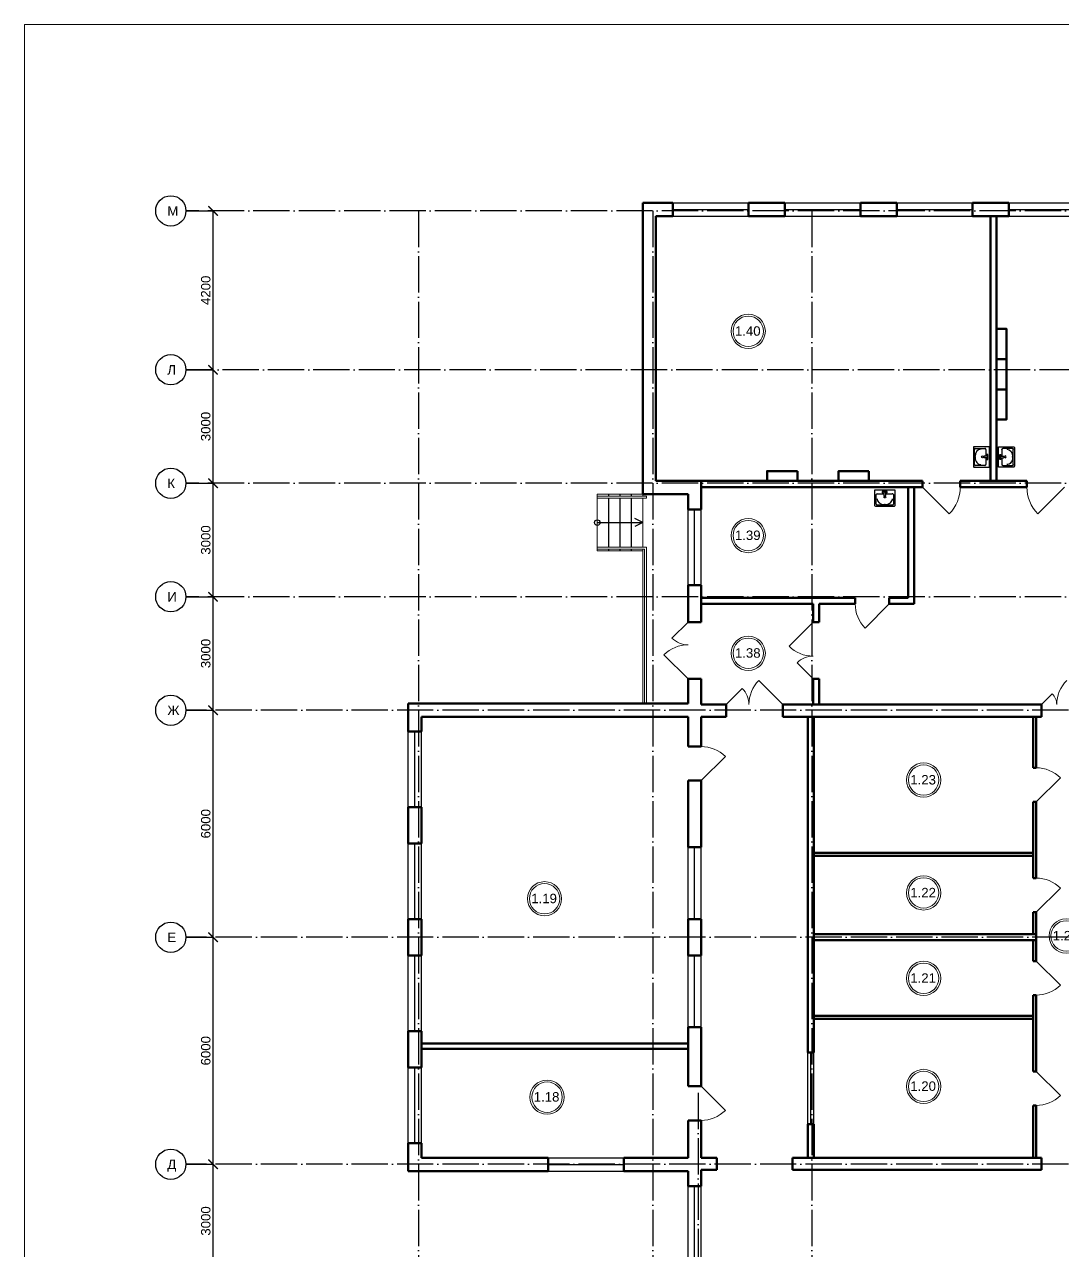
# Model space of a CAD drawing. Header units: millimetres. Extents: x 1982 to 10001982, y -1005230 to 4320529.
# Drawn here: x 2202547 to 2229999, y 1149944 to 1182350 of the extents above; entities that cross this region are included whole.
import ezdxf
from ezdxf.enums import TextEntityAlignment as Align

# ---------------------------------------------------------------- set-up
doc = ezdxf.new("R2010")
doc.units = ezdxf.units.MM
doc.linetypes.add('ACAD_ISO04W100', pattern=[30, 24, -3, 0, -3])
for name, color, linetype, lineweight in [('Level 50', 7, 'Continuous', 0), ('Двери', 250, 'Continuous', 5), ('Стены', 7, 'Continuous', 50)]:
    doc.layers.add(name, color=color, linetype=linetype, lineweight=lineweight)
for name, color, linetype in [('Окна', 127, 'Continuous'), ('Оси', 30, 'Continuous'), ('Осн надпись', 7, 'Continuous'), ('размеры оси', 163, 'Continuous')]:
    doc.layers.add(name, color=color, linetype=linetype)
doc.styles.get("Standard").update_dxf_attribs({"font": 'arial.ttf'})
doc.styles.add('Style-Arial', font='arial.ttf')
doc.dimstyles.new('100', dxfattribs={"dimtxt": 250, "dimasz": 250, "dimexe": 1.25, "dimexo": 0.625, "dimgap": 65, "dimtad": 1, "dimtxsty": 'Standard', "dimblk": 'ARCHTICK', "dimcen": 250, "dimadec": 0, "dimazin": 0, "dimtfac": 1, "dimtmove": 0, "dimatfit": 3, "dimldrblk": 'ARCHTICK', "dimfxl": 1, "dimarcsym": 0})

# ---------------------------------------------------------------- blocks, each defined once
blk = doc.blocks.new('Rac7')
at = {"color": 0}
for p, q in [((-39501, -24232), (-39501, -23830)), ((-39474, -23808), (-38988, -23808)), ((-39457, -23859), (-39457, -24115)), ((-39032, -23838), (-39430, -23838)), ((-39221, -23855), (-39241, -23855)), ((-39005, -24115), (-39005, -23859)), ((-39005, -23859), (-39005, -23859)), ((-38961, -23830), (-38961, -24232)), ((-38961, -24232), (-39501, -24232)), ((-39430, -24136), (-39253, -24136)), ((-39297, -24164), (-39253, -24164)), ((-39297, -24194), (-39297, -24164)), ((-39165, -24194), (-39297, -24194)), ((-39253, -24186), (-39253, -24094)), ((-39253, -24186), (-39209, -24186)), ((-39209, -24186), (-39209, -24094)), ((-39209, -24136), (-39032, -24136)), ((-39209, -24164), (-39165, -24164)), ((-39165, -24164), (-39165, -24194))]:
    blk.add_line(p, q, dxfattribs=at)
at = {"color": 0, "extrusion": (0, 0, -1)}
for centre, major_axis, start_param, end_param in [((-39474, -23830), (-27, 0), 0, 1.570796), ((-39430, -23859), (-27, 0), 0, 1.570796), ((-39241, -24007), (-194, 0), 0, 1.570796), ((-39221, -24007), (-194, 0), 1.570796, 3.141593), ((-39032, -23859), (-27, 0), 1.570796, 3.141593), ((-38988, -23830), (-27, 0), 1.570796, 3.141593), ((-39430, -24115), (-27, 0), -1.570796, 0), ((-39231, -24104), (-25.3, 0), 0.552816, 2.588777), ((-39032, -24115), (-27, 0), -3.141593, -1.570796)]:
    blk.add_ellipse(centre, major_axis=major_axis, ratio=0.785714, start_param=start_param, end_param=end_param, dxfattribs=at)
blk.add_ellipse((-39231, -24048), major_axis=(-27.9, 0), ratio=0.785714, dxfattribs=at)
blk = doc.blocks.new('_ArchTick')
at = {"color": 0, "linetype": 'ByBlock', "const_width": 0.15}
blk.add_lwpolyline([(-0.5, -0.5), (0.5, 0.5)], dxfattribs=at)
blk = doc.blocks.new('*D334')
at = {"layer": 'Defpoints', "color": 0, "lineweight": 0, "transparency": 16777216}
for p in [(2206816, 1152224), (2207534, 1152224), (2206816, 1149224)]:
    blk.add_point(p, dxfattribs=at)
at = {"layer": 'размеры оси', "color": 0, "lineweight": -2, "transparency": 16777216}
for p, q in [((2206816, 1152224), (2207535, 1152224)), ((2207534, 1149224), (2207534, 1152224)), ((2206816, 1149224), (2207535, 1149224))]:
    blk.add_line(p, q, dxfattribs=at)
at = {"layer": 'размеры оси', "color": 0, "lineweight": -2, "transparency": 16777216, "xscale": 250, "yscale": 250, "zscale": 250}
for p, rotation in [((2207534, 1152224), 90), ((2207534, 1149224), 270)]:
    blk.add_blockref('_ArchTick', p, dxfattribs=dict(at, rotation=rotation))
at = {"layer": 'размеры оси', "color": 0, "transparency": 16777216, "insert": (2207341, 1150724), "char_height": 250, "attachment_point": 5, "rotation": 90}
blk.add_mtext('3000', dxfattribs=at)
blk = doc.blocks.new('*D335')
at = {"layer": 'Defpoints', "color": 0, "lineweight": 0, "transparency": 16777216}
for p in [(2206816, 1158224), (2207534, 1158224), (2206816, 1152224)]:
    blk.add_point(p, dxfattribs=at)
at = {"layer": 'размеры оси', "color": 0, "lineweight": -2, "transparency": 16777216}
for p, q in [((2206816, 1158224), (2207535, 1158224)), ((2207534, 1152224), (2207534, 1158224)), ((2206816, 1152224), (2207535, 1152224))]:
    blk.add_line(p, q, dxfattribs=at)
at = {"layer": 'размеры оси', "color": 0, "lineweight": -2, "transparency": 16777216, "xscale": 250, "yscale": 250, "zscale": 250}
for p, rotation in [((2207534, 1158224), 90), ((2207534, 1152224), 270)]:
    blk.add_blockref('_ArchTick', p, dxfattribs=dict(at, rotation=rotation))
at = {"layer": 'размеры оси', "color": 0, "transparency": 16777216, "insert": (2207341, 1155224), "char_height": 250, "attachment_point": 5, "rotation": 90}
blk.add_mtext('6000', dxfattribs=at)
blk = doc.blocks.new('*D336')
at = {"layer": 'Defpoints', "color": 0, "lineweight": 0, "transparency": 16777216}
for p in [(2206816, 1164224), (2207534, 1164224), (2206816, 1158224)]:
    blk.add_point(p, dxfattribs=at)
at = {"layer": 'размеры оси', "color": 0, "lineweight": -2, "transparency": 16777216}
for p, q in [((2206816, 1164224), (2207535, 1164224)), ((2207534, 1158224), (2207534, 1164224)), ((2206816, 1158224), (2207535, 1158224))]:
    blk.add_line(p, q, dxfattribs=at)
at = {"layer": 'размеры оси', "color": 0, "lineweight": -2, "transparency": 16777216, "xscale": 250, "yscale": 250, "zscale": 250}
for p, rotation in [((2207534, 1164224), 90), ((2207534, 1158224), 270)]:
    blk.add_blockref('_ArchTick', p, dxfattribs=dict(at, rotation=rotation))
at = {"layer": 'размеры оси', "color": 0, "transparency": 16777216, "insert": (2207341, 1161224), "char_height": 250, "attachment_point": 5, "rotation": 90}
blk.add_mtext('6000', dxfattribs=at)
blk = doc.blocks.new('*D337')
at = {"layer": 'Defpoints', "color": 0, "lineweight": 0, "transparency": 16777216}
for p in [(2206816, 1167224), (2207534, 1167224), (2206816, 1164224)]:
    blk.add_point(p, dxfattribs=at)
at = {"layer": 'размеры оси', "color": 0, "lineweight": -2, "transparency": 16777216}
for p, q in [((2206816, 1167224), (2207535, 1167224)), ((2207534, 1164224), (2207534, 1167224)), ((2206816, 1164224), (2207535, 1164224))]:
    blk.add_line(p, q, dxfattribs=at)
at = {"layer": 'размеры оси', "color": 0, "lineweight": -2, "transparency": 16777216, "xscale": 250, "yscale": 250, "zscale": 250}
for p, rotation in [((2207534, 1167224), 90), ((2207534, 1164224), 270)]:
    blk.add_blockref('_ArchTick', p, dxfattribs=dict(at, rotation=rotation))
at = {"layer": 'размеры оси', "color": 0, "transparency": 16777216, "insert": (2207341, 1165724), "char_height": 250, "attachment_point": 5, "rotation": 90}
blk.add_mtext('3000', dxfattribs=at)
blk = doc.blocks.new('*D343')
at = {"layer": 'Defpoints', "color": 0, "lineweight": 0, "transparency": 16777216}
for p in [(2206816, 1170224), (2207534, 1170224), (2206816, 1167224)]:
    blk.add_point(p, dxfattribs=at)
at = {"layer": 'размеры оси', "color": 0, "lineweight": -2, "transparency": 16777216}
for p, q in [((2206816, 1170224), (2207535, 1170224)), ((2207534, 1167224), (2207534, 1170224)), ((2206816, 1167224), (2207535, 1167224))]:
    blk.add_line(p, q, dxfattribs=at)
at = {"layer": 'размеры оси', "color": 0, "lineweight": -2, "transparency": 16777216, "xscale": 250, "yscale": 250, "zscale": 250}
for p, rotation in [((2207534, 1170224), 90), ((2207534, 1167224), 270)]:
    blk.add_blockref('_ArchTick', p, dxfattribs=dict(at, rotation=rotation))
at = {"layer": 'размеры оси', "color": 0, "transparency": 16777216, "insert": (2207341, 1168724), "char_height": 250, "attachment_point": 5, "rotation": 90}
blk.add_mtext('3000', dxfattribs=at)
blk = doc.blocks.new('*D344')
at = {"layer": 'Defpoints', "color": 0, "lineweight": 0, "transparency": 16777216}
for p in [(2206816, 1173224), (2207534, 1173224), (2206816, 1170224)]:
    blk.add_point(p, dxfattribs=at)
at = {"layer": 'размеры оси', "color": 0, "lineweight": -2, "transparency": 16777216}
for p, q in [((2206816, 1173224), (2207535, 1173224)), ((2207534, 1170224), (2207534, 1173224)), ((2206816, 1170224), (2207535, 1170224))]:
    blk.add_line(p, q, dxfattribs=at)
at = {"layer": 'размеры оси', "color": 0, "lineweight": -2, "transparency": 16777216, "xscale": 250, "yscale": 250, "zscale": 250}
for p, rotation in [((2207534, 1173224), 90), ((2207534, 1170224), 270)]:
    blk.add_blockref('_ArchTick', p, dxfattribs=dict(at, rotation=rotation))
at = {"layer": 'размеры оси', "color": 0, "transparency": 16777216, "insert": (2207341, 1171724), "char_height": 250, "attachment_point": 5, "rotation": 90}
blk.add_mtext('3000', dxfattribs=at)
blk = doc.blocks.new('*D345')
at = {"layer": 'Defpoints', "color": 0, "lineweight": 0, "transparency": 16777216}
for p in [(2206816, 1177424), (2207534, 1177424), (2206816, 1173224)]:
    blk.add_point(p, dxfattribs=at)
at = {"layer": 'размеры оси', "color": 0, "lineweight": -2, "transparency": 16777216}
for p, q in [((2206816, 1177424), (2207535, 1177424)), ((2207534, 1173224), (2207534, 1177424)), ((2206816, 1173224), (2207535, 1173224))]:
    blk.add_line(p, q, dxfattribs=at)
at = {"layer": 'размеры оси', "color": 0, "lineweight": -2, "transparency": 16777216, "xscale": 250, "yscale": 250, "zscale": 250}
for p, rotation in [((2207534, 1177424), 90), ((2207534, 1173224), 270)]:
    blk.add_blockref('_ArchTick', p, dxfattribs=dict(at, rotation=rotation))
at = {"layer": 'размеры оси', "color": 0, "transparency": 16777216, "insert": (2207341, 1175324), "char_height": 250, "attachment_point": 5, "rotation": 90}
blk.add_mtext('4200', dxfattribs=at)
blk = doc.blocks.new('*U49')
at = {"layer": 'Level 50', "color": 7, "linetype": 'Continuous', "lineweight": 13}
for p, q in [((-61.075, 29.2), (-61.075, -29.2)), ((62.575, 29.2), (-61.075, 29.2))]:
    blk.add_line(p, q, dxfattribs=at)

msp = doc.modelspace()

# ---------------------------------------------------------------- linework, layer by layer
for p, q in [((2217995.446, 1169934.059), (2217995.446, 1169884.059)), ((2218295.446, 1169934.059), (2218295.446, 1169884.059)), ((2218595.446, 1169934.059), (2218595.446, 1169884.059)), ((2217995.446, 1169834.059), (2217995.446, 1168534.059)), ((2218295.446, 1169834.059), (2218295.446, 1168534.059)), ((2218595.446, 1169834.059), (2218595.446, 1168534.059)), ((2218895.446, 1169184.059), (2218685.428, 1169290.138)), ((2217695.446, 1169184.059), (2218895.446, 1169184.059)), ((2218895.446, 1169184.059), (2218685.428, 1169077.98)), ((2217995.446, 1168484.059), (2217995.446, 1168434.059)), ((2218295.446, 1168484.059), (2218295.446, 1168434.059)), ((2218595.446, 1168484.059), (2218595.446, 1168434.059)), ((2218895.446, 1164404.059), (2217995.446, 1164404.059))]:
    msp.add_line(p, q)
at = {"color": 7, "linetype": 'Continuous', "lineweight": 13}
for centre, radius in [((2221687.755, 1174240.867), 452.013), ((2221687.755, 1174240.867), 402.013), ((2221687.755, 1168841.163), 452.013), ((2221687.755, 1168841.163), 402.013), ((2221687.755, 1165730.4), 452.013), ((2221687.755, 1165730.4), 402.013), ((2226325.446, 1162378.754), 452.013), ((2226325.446, 1162378.754), 402.013), ((2226325.446, 1159395.822), 452.013), ((2216301.129, 1159241.38), 452.013), ((2216301.129, 1159241.38), 402.013), ((2226325.446, 1159395.822), 402.013), ((2230094.139, 1158258.023), 452.013), ((2230094.139, 1158258.023), 402.013), ((2226325.446, 1157137.993), 452.013), ((2226325.446, 1157137.993), 402.013), ((2226325.446, 1154280.686), 452.013), ((2226325.446, 1154280.686), 402.013), ((2216367.301, 1153997.036), 452.013), ((2216367.301, 1153997.036), 402.013)]:
    msp.add_circle(centre, radius, dxfattribs=at)
msp.add_circle((2217695.446, 1169184.059), 73.64)
at = {"layer": 'Двери'}
for p, q in [((2226295.446, 1170124.059), (2227002.553, 1169416.953)), ((2230055.446, 1170124.059), (2229348.339, 1169416.953)), ((2225415.446, 1167034.059), (2224779.05, 1166397.663)), ((2220095.446, 1166554.059), (2219671.182, 1166129.795)), ((2223405.446, 1166554.059), (2222769.05, 1165917.663)), ((2220095.446, 1165054.059), (2219459.05, 1165690.455)), ((2223405.446, 1165054.059), (2222981.182, 1165478.323)), ((2222605.446, 1164374.059), (2221969.05, 1165010.455)), ((2221105.446, 1164374.059), (2221529.71, 1164798.323)), ((2229445.446, 1164374.059), (2229728.289, 1164656.902)), ((2220445.446, 1162364.059), (2221081.842, 1163000.455)), ((2229305.446, 1161804.059), (2229941.842, 1162440.455)), ((2229305.446, 1158889.059), (2229941.842, 1159525.455)), ((2229305.446, 1157594.059), (2229941.842, 1156957.663)), ((2229305.446, 1154679.059), (2229941.842, 1154042.663)), ((2220445.446, 1154284.059), (2221081.842, 1153647.663))]:
    msp.add_line(p, q, dxfattribs=at)
for centre, radius, start, end in [((2226295.446, 1170124.059), 1000, 315, 0), ((2230055.446, 1170124.059), 1000, 180, 225), ((2225415.446, 1167034.059), 900, 180, 225), ((2220095.446, 1166554.059), 600, 225, 270), ((2220095.446, 1165054.059), 900, 90, 135), ((2223405.446, 1166554.059), 900, 225, 270), ((2223405.446, 1165054.059), 600, 90, 135), ((2222605.446, 1164374.059), 900, 135, 180), ((2230745.446, 1164374.059), 900, 135, 180), ((2221105.446, 1164374.059), 600, 0, 45), ((2229445.446, 1164374.059), 400, 0, 45), ((2220445.446, 1162364.059), 900, 45, 90), ((2229305.446, 1161804.059), 900, 45, 90), ((2229305.446, 1158889.059), 900, 45, 90), ((2229305.446, 1157594.059), 900, 270, 315), ((2229305.446, 1154679.059), 900, 270, 315), ((2220445.446, 1154284.059), 900, 270, 315)]:
    msp.add_arc(centre, radius, start, end, dxfattribs=at)
at = {"layer": 'Окна'}
for p, q in [((2219695.446, 1177634.059), (2221695.446, 1177634.059)), ((2222655.446, 1177634.059), (2224655.446, 1177634.059)), ((2225615.446, 1177634.059), (2227615.446, 1177634.059)), ((2228575.446, 1177634.059), (2230575.446, 1177634.059)), ((2219695.446, 1177459.059), (2221695.446, 1177459.059)), ((2222655.446, 1177459.059), (2224655.446, 1177459.059)), ((2225615.446, 1177459.059), (2227615.446, 1177459.059)), ((2228575.446, 1177459.059), (2230575.446, 1177459.059)), ((2219695.446, 1177284.059), (2221695.446, 1177284.059)), ((2222655.446, 1177284.059), (2224655.446, 1177284.059)), ((2225615.446, 1177284.059), (2227615.446, 1177284.059)), ((2228575.446, 1177284.059), (2230575.446, 1177284.059)), ((2220095.446, 1167534.059), (2220095.446, 1169534.059)), ((2220270.446, 1167534.059), (2220270.446, 1169534.059)), ((2220445.446, 1167534.059), (2220445.446, 1169534.059)), ((2220095.446, 1166804.059), (2220095.446, 1166554.059)), ((2220445.446, 1166804.059), (2220445.446, 1166554.059)), ((2220095.446, 1165054.059), (2220095.446, 1164804.059)), ((2220445.446, 1165054.059), (2220445.446, 1164804.059)), ((2212695.446, 1161664.059), (2212695.446, 1163664.059)), ((2212870.446, 1161664.059), (2212870.446, 1163664.059)), ((2213045.446, 1161664.059), (2213045.446, 1163664.059)), ((2212695.446, 1158704.059), (2212695.446, 1160704.059)), ((2212870.446, 1158704.059), (2212870.446, 1160704.059)), ((2213045.446, 1158704.059), (2213045.446, 1160704.059)), ((2220095.446, 1158704.059), (2220095.446, 1160604.059)), ((2220270.446, 1158704.059), (2220270.446, 1160604.059)), ((2220445.446, 1158704.059), (2220445.446, 1160604.059)), ((2212695.446, 1155744.059), (2212695.446, 1157744.059)), ((2212870.446, 1155744.059), (2212870.446, 1157744.059)), ((2213045.446, 1155744.059), (2213045.446, 1157744.059)), ((2220095.446, 1155844.059), (2220095.446, 1157744.059)), ((2220270.446, 1155844.059), (2220270.446, 1157744.059)), ((2220445.446, 1155844.059), (2220445.446, 1157744.059)), ((2223265.446, 1153279.059), (2223265.446, 1155179.059)), ((2223345.446, 1153279.059), (2223345.446, 1155179.059)), ((2223425.446, 1153279.059), (2223425.446, 1155179.059)), ((2212695.446, 1152784.059), (2212695.446, 1154784.059)), ((2212870.446, 1152784.059), (2212870.446, 1154784.059)), ((2213045.446, 1152784.059), (2213045.446, 1154784.059)), ((2216395.446, 1152394.059), (2218395.446, 1152394.059)), ((2216395.446, 1152219.059), (2218395.446, 1152219.059)), ((2216395.446, 1152044.059), (2218395.446, 1152044.059)), ((2220095.446, 1149644.059), (2220095.446, 1151644.059)), ((2220270.446, 1149644.059), (2220270.446, 1151644.059)), ((2220445.446, 1149644.059), (2220445.446, 1151644.059))]:
    msp.add_line(p, q, dxfattribs=at)
at = {"layer": 'Оси', "linetype": 'ACAD_ISO04W100', "ltscale": 40}
for p, q in [((2291165.446, 1177424.059), (2206815.749, 1177424.059)), ((2212965.446, 1177424.059), (2212965.446, 1133402.682)), ((2219165.446, 1177424.059), (2219165.446, 1133402.682)), ((2223365.446, 1177424.059), (2223365.446, 1133402.682)), ((2291551.346, 1173224.059), (2206815.749, 1173224.059)), ((2291165.446, 1170224.059), (2206815.749, 1170224.059)), ((2291165.446, 1167224.059), (2206815.749, 1167224.059)), ((2297365.446, 1164224.059), (2206815.749, 1164224.059)), ((2297365.446, 1158224.059), (2206815.749, 1158224.059)), ((2220365.446, 1154114.324), (2220365.446, 1133402.682)), ((2297365.446, 1152224.059), (2206815.749, 1152224.059))]:
    msp.add_line(p, q, dxfattribs=at)
at = {"layer": 'Осн надпись', "ltscale": 40}
for centre in [(2206415.749, 1177424.059), (2206415.749, 1173224.059), (2206415.749, 1170224.059), (2206415.749, 1167224.059), (2206415.749, 1164224.059), (2206415.749, 1158224.059), (2206415.749, 1152224.059)]:
    msp.add_circle(centre, 400, dxfattribs=at)
at = {"layer": 'размеры оси', "color": 7, "lineweight": 13}
for p, q in [((2217695.446, 1169934.059), (2217695.446, 1168434.059)), ((2218895.446, 1169934.059), (2217695.446, 1169934.059)), ((2218995.446, 1169884.059), (2217695.446, 1169884.059)), ((2218895.446, 1169934.059), (2218895.446, 1169884.059)), ((2218995.446, 1169834.059), (2218995.446, 1169884.059)), ((2218995.446, 1169834.059), (2217695.446, 1169834.059)), ((2218895.446, 1169834.059), (2218895.446, 1168534.059)), ((2218995.446, 1168534.059), (2217695.446, 1168534.059)), ((2218945.446, 1168484.059), (2217695.446, 1168484.059)), ((2218895.446, 1168434.059), (2217695.446, 1168434.059)), ((2218895.446, 1168484.059), (2218895.446, 1164404.059)), ((2218945.446, 1168484.059), (2218945.446, 1164404.059)), ((2218995.446, 1168534.059), (2218995.446, 1164404.059))]:
    msp.add_line(p, q, dxfattribs=at)
at = {"layer": 'Стены'}
for p, q in [((2218895.446, 1177634.059), (2218895.446, 1169934.059)), ((2218895.446, 1177634.059), (2219695.446, 1177634.059)), ((2219695.446, 1177284.059), (2219695.446, 1177634.059)), ((2221695.446, 1177634.059), (2222655.446, 1177634.059)), ((2221695.446, 1177284.059), (2221695.446, 1177634.059)), ((2222655.446, 1177284.059), (2222655.446, 1177634.059)), ((2224655.446, 1177634.059), (2225615.446, 1177634.059)), ((2224655.446, 1177284.059), (2224655.446, 1177634.059)), ((2225615.446, 1177284.059), (2225615.446, 1177634.059)), ((2227615.446, 1177634.059), (2228575.446, 1177634.059)), ((2227615.446, 1177284.059), (2227615.446, 1177634.059)), ((2228575.446, 1177284.059), (2228575.446, 1177634.059)), ((2219245.446, 1177284.059), (2219245.446, 1170284.059)), ((2219245.446, 1177284.059), (2219695.446, 1177284.059)), ((2221695.446, 1177284.059), (2222655.446, 1177284.059)), ((2224655.446, 1177284.059), (2225615.446, 1177284.059)), ((2227615.446, 1177284.059), (2228575.446, 1177284.059)), ((2228095.446, 1177284.059), (2228095.446, 1170284.059)), ((2228255.446, 1177284.059), (2228255.446, 1170284.059)), ((2219245.446, 1170284.059), (2226295.446, 1170284.059)), ((2220445.446, 1169534.059), (2220445.446, 1170284.059)), ((2226295.446, 1170284.059), (2226295.446, 1170124.059)), ((2227295.446, 1170284.059), (2227295.446, 1170124.059)), ((2227295.446, 1170284.059), (2229055.446, 1170284.059)), ((2229055.446, 1170284.059), (2229055.446, 1170124.059)), ((2218895.446, 1169934.059), (2220095.446, 1169934.059)), ((2220095.446, 1169534.059), (2220095.446, 1169934.059)), ((2220445.446, 1170124.059), (2226295.446, 1170124.059)), ((2225915.446, 1167194.059), (2225915.446, 1170124.059)), ((2226075.446, 1167034.059), (2226075.446, 1170124.059)), ((2227295.446, 1170124.059), (2229055.446, 1170124.059)), ((2220095.446, 1169534.059), (2220445.446, 1169534.059)), ((2220095.446, 1166554.059), (2220095.446, 1167534.059)), ((2220095.446, 1167534.059), (2220445.446, 1167534.059)), ((2220445.446, 1167194.059), (2220445.446, 1167534.059)), ((2220445.446, 1167194.059), (2224515.446, 1167194.059)), ((2220445.446, 1166554.059), (2220445.446, 1167194.059)), ((2220445.446, 1167034.059), (2223405.446, 1167034.059)), ((2223405.446, 1166554.059), (2223405.446, 1167034.059)), ((2223565.446, 1167034.059), (2224515.446, 1167034.059)), ((2223565.446, 1166554.059), (2223565.446, 1167034.059)), ((2224515.446, 1167034.059), (2224515.446, 1167194.059)), ((2225415.446, 1167194.059), (2225915.446, 1167194.059)), ((2225415.446, 1167034.059), (2225415.446, 1167194.059)), ((2225415.446, 1167034.059), (2226075.446, 1167034.059)), ((2220095.446, 1166554.059), (2220445.446, 1166554.059)), ((2223405.446, 1166554.059), (2223565.446, 1166554.059)), ((2220095.446, 1164404.059), (2220095.446, 1165054.059)), ((2220095.446, 1165054.059), (2220445.446, 1165054.059)), ((2220445.446, 1164374.059), (2220445.446, 1165054.059)), ((2223405.446, 1164374.059), (2223405.446, 1165054.059)), ((2223405.446, 1165054.059), (2223565.446, 1165054.059)), ((2223565.446, 1164374.059), (2223565.446, 1165054.059)), ((2212695.446, 1164404.059), (2220095.446, 1164404.059)), ((2212695.446, 1163664.059), (2212695.446, 1164404.059)), ((2220445.446, 1164374.059), (2221105.446, 1164374.059)), ((2221105.446, 1164054.059), (2221105.446, 1164374.059)), ((2222605.446, 1164374.059), (2229445.446, 1164374.059)), ((2222605.446, 1164054.059), (2222605.446, 1164374.059)), ((2229445.446, 1164054.059), (2229445.446, 1164374.059)), ((2213045.446, 1164054.059), (2220095.446, 1164054.059)), ((2213045.446, 1163664.059), (2213045.446, 1164054.059)), ((2220095.446, 1163264.059), (2220095.446, 1164054.059)), ((2220445.446, 1164054.059), (2221105.446, 1164054.059)), ((2220445.446, 1163264.059), (2220445.446, 1164054.059)), ((2222605.446, 1164054.059), (2229445.446, 1164054.059)), ((2223265.446, 1155179.059), (2223265.446, 1164054.059)), ((2223425.446, 1155179.059), (2223425.446, 1164054.059)), ((2229225.446, 1162704.059), (2229225.446, 1164054.059)), ((2229305.446, 1162704.059), (2229305.446, 1164054.059)), ((2213045.446, 1163664.059), (2212695.446, 1163664.059)), ((2220095.446, 1163264.059), (2220445.446, 1163264.059)), ((2229225.446, 1162704.059), (2229305.446, 1162704.059)), ((2220095.446, 1160604.059), (2220095.446, 1162364.059)), ((2220095.446, 1162364.059), (2220445.446, 1162364.059)), ((2220445.446, 1160604.059), (2220445.446, 1162364.059)), ((2229225.446, 1159789.059), (2229225.446, 1161804.059)), ((2229225.446, 1161804.059), (2229305.446, 1161804.059)), ((2229305.446, 1159789.059), (2229305.446, 1161804.059)), ((2212695.446, 1160704.059), (2212695.446, 1161664.059)), ((2213045.446, 1161664.059), (2212695.446, 1161664.059)), ((2213045.446, 1160704.059), (2213045.446, 1161664.059)), ((2213045.446, 1160704.059), (2212695.446, 1160704.059)), ((2220095.446, 1160604.059), (2220445.446, 1160604.059)), ((2223425.446, 1160454.059), (2229225.446, 1160454.059)), ((2223425.446, 1160374.059), (2229225.446, 1160374.059)), ((2229225.446, 1159789.059), (2229305.446, 1159789.059)), ((2229225.446, 1158304.059), (2229225.446, 1158889.059)), ((2229225.446, 1158889.059), (2229305.446, 1158889.059)), ((2229305.446, 1157594.059), (2229305.446, 1158889.059)), ((2212695.446, 1157744.059), (2212695.446, 1158704.059)), ((2213045.446, 1158704.059), (2212695.446, 1158704.059)), ((2213045.446, 1157744.059), (2213045.446, 1158704.059)), ((2220095.446, 1157744.059), (2220095.446, 1158704.059)), ((2220095.446, 1158704.059), (2220445.446, 1158704.059)), ((2220445.446, 1157744.059), (2220445.446, 1158704.059)), ((2223425.446, 1158304.059), (2229305.446, 1158304.059)), ((2223425.446, 1158144.059), (2229305.446, 1158144.059)), ((2229225.446, 1157594.059), (2229225.446, 1158144.059)), ((2213045.446, 1157744.059), (2212695.446, 1157744.059)), ((2220095.446, 1157744.059), (2220445.446, 1157744.059)), ((2229225.446, 1157594.059), (2229305.446, 1157594.059)), ((2229225.446, 1156284.059), (2229225.446, 1156694.059)), ((2229225.446, 1156694.059), (2229305.446, 1156694.059)), ((2229305.446, 1154679.059), (2229305.446, 1156694.059)), ((2229225.446, 1154679.059), (2229225.446, 1156294.059)), ((2223425.446, 1156144.059), (2229225.446, 1156144.059)), ((2223425.446, 1156064.059), (2229225.446, 1156064.059)), ((2212695.446, 1154784.059), (2212695.446, 1155744.059)), ((2213045.446, 1155744.059), (2212695.446, 1155744.059)), ((2213045.446, 1154784.059), (2213045.446, 1155744.059)), ((2220095.446, 1154284.059), (2220095.446, 1155844.059)), ((2220095.446, 1155844.059), (2220445.446, 1155844.059)), ((2220445.446, 1154284.059), (2220445.446, 1155844.059)), ((2213045.446, 1155414.059), (2220095.446, 1155414.059)), ((2213045.446, 1155274.059), (2220095.446, 1155274.059)), ((2223265.446, 1155179.059), (2223425.446, 1155179.059)), ((2213045.446, 1154784.059), (2212695.446, 1154784.059)), ((2229225.446, 1154679.059), (2229305.446, 1154679.059)), ((2220095.446, 1154284.059), (2220445.446, 1154284.059)), ((2229225.446, 1152394.059), (2229225.446, 1153779.059)), ((2229225.446, 1153779.059), (2229305.446, 1153779.059)), ((2229305.446, 1152394.059), (2229305.446, 1153779.059)), ((2220095.446, 1152394.059), (2220095.446, 1153384.059)), ((2220095.446, 1153384.059), (2220445.446, 1153384.059)), ((2220445.446, 1152394.059), (2220445.446, 1153384.059)), ((2223265.446, 1152394.059), (2223265.446, 1153279.059)), ((2223265.446, 1153279.059), (2223425.446, 1153279.059)), ((2223425.446, 1152394.059), (2223425.446, 1153279.059)), ((2212695.446, 1152044.059), (2212695.446, 1152784.059)), ((2213045.446, 1152784.059), (2212695.446, 1152784.059)), ((2213045.446, 1152394.059), (2213045.446, 1152784.059)), ((2213045.446, 1152394.059), (2216395.446, 1152394.059)), ((2216395.446, 1152394.059), (2216395.446, 1152044.059)), ((2218395.446, 1152394.059), (2220095.446, 1152394.059)), ((2218395.446, 1152394.059), (2218395.446, 1152044.059)), ((2220445.446, 1152394.059), (2220855.446, 1152394.059)), ((2220855.446, 1152074.059), (2220855.446, 1152394.059)), ((2222855.446, 1152394.059), (2229445.446, 1152394.059)), ((2222855.446, 1152074.059), (2222855.446, 1152394.059)), ((2229445.446, 1152074.059), (2229445.446, 1152394.059)), ((2212695.446, 1152044.059), (2216395.446, 1152044.059)), ((2218395.446, 1152044.059), (2220095.446, 1152044.059)), ((2220095.446, 1151644.059), (2220095.446, 1152044.059)), ((2220445.446, 1151644.059), (2220445.446, 1152074.059)), ((2220445.446, 1152074.059), (2220855.446, 1152074.059)), ((2222855.446, 1152074.059), (2229445.446, 1152074.059)), ((2220095.446, 1151644.059), (2220445.446, 1151644.059))]:
    msp.add_line(p, q, dxfattribs=at)
for points in [[(2228255.446, 1173506.698), (2228515.446, 1173506.698), (2228515.446, 1174306.698), (2228255.446, 1174306.698)], [(2228255.446, 1172706.698), (2228515.446, 1172706.698), (2228515.446, 1173506.698), (2228255.446, 1173506.698)], [(2228255.446, 1171906.698), (2228515.446, 1171906.698), (2228515.446, 1172706.698), (2228255.446, 1172706.698)], [(2222986.146, 1170544.059), (2222986.146, 1170284.059), (2222186.146, 1170284.059), (2222186.146, 1170544.059)], [(2224876.261, 1170544.059), (2224876.261, 1170284.059), (2224076.261, 1170284.059), (2224076.261, 1170544.059)]]:
    msp.add_lwpolyline(points, close=True, dxfattribs=at)

# ---------------------------------------------------------------- block references
at = {"layer": 'Level 50', "color": 7, "linetype": 'Continuous', "lineweight": 13, "xscale": 1000, "yscale": 1000, "zscale": 1000}
msp.add_blockref('*U49', (2263621.875, 1153149.979), dxfattribs=at)
at = {"layer": 'размеры оси', "color": 7, "lineweight": 0, "yscale": -1, "rotation": 270}
msp.add_blockref('Rac7', (2203833.555, 1131689.891), dxfattribs=at)
at = {"layer": 'размеры оси', "color": 7, "lineweight": 0, "rotation": 270}
msp.add_blockref('Rac7', (2252533.885, 1131689.891), dxfattribs=at)
at = {"layer": 'размеры оси', "color": 7, "lineweight": 0, "yscale": -1}
msp.add_blockref('Rac7', (2264529.993, 1145808.922), dxfattribs=at)

# ---------------------------------------------------------------- texts
at = {"color": 7, "linetype": 'Continuous', "lineweight": 13, "style": 'Style-Arial'}
for s, p in [('1.40', (2221334.828, 1174373.616)), ('1.39', (2221334.828, 1168973.912)), ('1.38', (2221334.828, 1165863.149)), ('1.23', (2225972.519, 1162511.504)), ('1.22', (2225972.519, 1159528.572)), ('1.19', (2215948.202, 1159374.13)), ('1.24', (2229741.212, 1158390.773)), ('1.21', (2225972.519, 1157270.743)), ('1.20', (2225972.519, 1154413.436)), ('1.18', (2216014.374, 1154129.786))]:
    msp.add_text(s, height=250, dxfattribs=at).set_placement(p, align=Align.TOP_LEFT)
at = {"layer": 'Осн надпись', "ltscale": 40, "char_height": 250, "attachment_point": 1}
for s, insert in [('М', (2206324.316, 1177545.941)), ('Л', (2206324.316, 1173345.941)), ('К', (2206324.316, 1170345.941)), ('И', (2206324.316, 1167345.941)), ('Ж', (2206324.316, 1164345.941)), ('Е', (2206324.316, 1158345.941)), ('Д', (2206324.316, 1152345.941))]:
    msp.add_mtext_dynamic_manual_height_columns(s, width=250, gutter_width=12.5, heights=[0], dxfattribs=dict(at, insert=insert))

# ---------------------------------------------------------------- dimensions: what is measured, and where the dimension line sits
at = {"layer": 'размеры оси'}
for base, p1, p2, picture, middle in [((2207533.851, 1177424.059), (2206815.749, 1173224.059), (2206815.749, 1177424.059), '*D345', (2207341.208, 1175324.059)), ((2207533.851, 1173224.059), (2206815.749, 1170224.059), (2206815.749, 1173224.059), '*D344', (2207341.123, 1171724.059)), ((2207533.851, 1170224.059), (2206815.749, 1167224.059), (2206815.749, 1170224.059), '*D343', (2207341.123, 1168724.059)), ((2207533.851, 1167224.059), (2206815.749, 1164224.059), (2206815.749, 1167224.059), '*D337', (2207341.123, 1165724.059)), ((2207533.851, 1164224.059), (2206815.749, 1158224.059), (2206815.749, 1164224.059), '*D336', (2207341.208, 1161224.059)), ((2207533.851, 1158224.059), (2206815.749, 1152224.059), (2206815.749, 1158224.059), '*D335', (2207341.208, 1155224.059)), ((2207533.851, 1152224.059), (2206815.749, 1149224.059), (2206815.749, 1152224.059), '*D334', (2207341.123, 1150724.059))]:
    dim = msp.add_linear_dim(base=base, p1=p1, p2=p2, angle=90, dimstyle='100', override={"dimtmove": 1, "dimfxl": 0}, dxfattribs=at)
    dim.commit()
    dim.dimension.update_dxf_attribs({"geometry": picture, "text_midpoint": middle})

doc.saveas('drawing.dxf')
